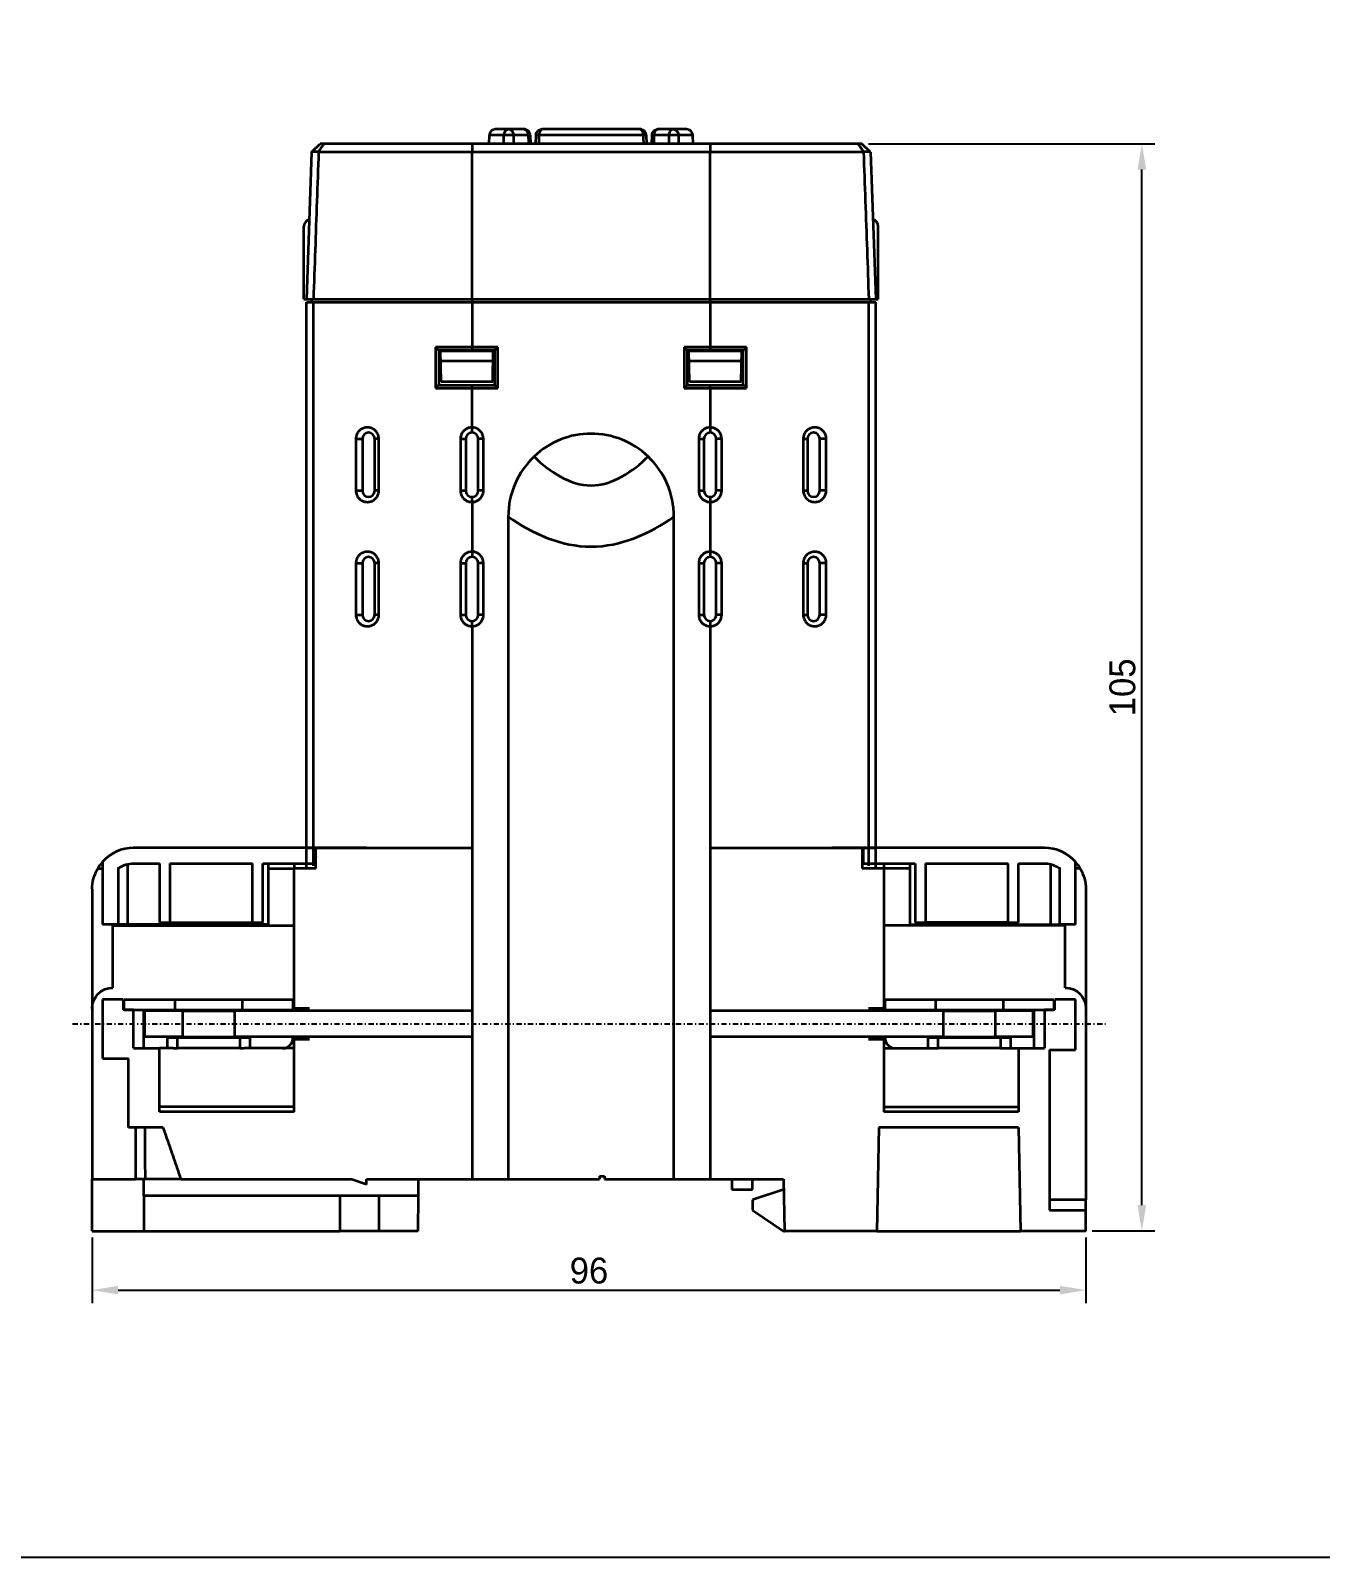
# Model space of a CAD drawing. Header units: millimetres. Extents: x 32 to 871, y 30 to 611.
# Drawn here: x 589.5 to 714.2, y 29.7 to 177.1 of the extents above; entities that cross this region are included whole.
import ezdxf

# ---------------------------------------------------------------- set-up
doc = ezdxf.new("R2010")
doc.units = ezdxf.units.MM
doc.linetypes.add('CENTER', pattern=[2, 1.25, -0.25, 0.25, -0.25])
doc.linetypes.add('DASHDOT', pattern=[1, 0.5, -0.25, 0, -0.25])
for name, color, linetype in [('1', 1, 'CENTER'), ('3', 3, 'Continuous'), ('4', 133, 'Continuous'), ('55', 5, 'Continuous')]:
    doc.layers.add(name, color=color, linetype=linetype)
doc.styles.get("Standard").update_dxf_attribs({"font": 'BareunDotumPro1.ttf'})
doc.dimstyles.new('ISO-25', dxfattribs={"dimtxt": 2.5, "dimasz": 2.5, "dimexe": 1.25, "dimexo": 0.625, "dimtad": 1, "dimtxsty": 'Standard', "dimcen": 2.5, "dimadec": 0, "dimazin": 0, "dimtfac": 1, "dimtmove": 0, "dimatfit": 3, "dimfxl": 0, "dimarcsym": 0})

# ---------------------------------------------------------------- blocks, each defined once
blk = doc.blocks.new('*D29')
at = {"color": 0, "lineweight": -2}
for p, q in [((595.49, 60.59), (595.49, 54.26)), ((691.49, 60.59), (691.49, 54.26)), ((597.99, 55.51), (688.99, 55.51))]:
    blk.add_line(p, q, dxfattribs=at)
at = {"color": 0}
for points in [[(597.99, 55.92), (597.99, 55.09), (595.49, 55.51)], [(688.99, 55.09), (688.99, 55.92), (691.49, 55.51)]]:
    blk.add_solid(points, dxfattribs=at)
at = {"layer": 'Defpoints', "color": 0}
for p in [(595.49, 61.22), (691.49, 61.22), (691.49, 55.51)]:
    blk.add_point(p, dxfattribs=at)
at = {"color": 0, "insert": (643.49, 57.38), "char_height": 2.5, "attachment_point": 5}
blk.add_mtext('96', dxfattribs=at)
blk = doc.blocks.new('*D30')
at = {"color": 0, "lineweight": -2}
for p, q in [((670.49, 166.22), (698.16, 166.22)), ((696.91, 63.72), (696.91, 163.72)), ((692.12, 61.22), (698.16, 61.22))]:
    blk.add_line(p, q, dxfattribs=at)
at = {"color": 0}
for points in [[(697.33, 163.72), (696.49, 163.72), (696.91, 166.22)], [(696.49, 63.72), (697.33, 63.72), (696.91, 61.22)]]:
    blk.add_solid(points, dxfattribs=at)
at = {"layer": 'Defpoints', "color": 0}
for p in [(669.87, 166.22), (696.91, 166.22), (691.49, 61.22)]:
    blk.add_point(p, dxfattribs=at)
at = {"color": 0, "insert": (695.04, 113.72), "char_height": 2.5, "attachment_point": 5, "rotation": 90}
blk.add_mtext('105', dxfattribs=at)

msp = doc.modelspace()

# ---------------------------------------------------------------- linework, layer by layer
at = {"color": 0, "linetype": 'ByBlock', "lineweight": 35}
for p, q in [((633.846, 166.217), (633.867, 167.033)), ((635.248, 167.033), (633.867, 167.033)), ((637.201, 167.617), (634.467, 167.617)), ((637.625, 167.033), (636.187, 167.033)), ((637.801, 167.036), (637.827, 166.217)), ((638.343, 166.217), (638.378, 167.043)), ((648.716, 167.033), (638.671, 167.033)), ((648.41, 167.617), (638.978, 167.617)), ((649.009, 167.043), (649.044, 166.217)), ((649.56, 166.217), (649.587, 167.036)), ((651.2, 167.033), (649.762, 167.033)), ((652.921, 167.617), (650.186, 167.617)), ((653.521, 167.033), (652.14, 167.033)), ((653.542, 166.217), (653.521, 167.033)), ((616.69, 165.418), (616.194, 151.217)), ((616.69, 165.418), (617.518, 166.217)), ((617.368, 165.425), (616.69, 165.424)), ((670.02, 165.418), (617.368, 165.418)), ((669.87, 166.217), (617.518, 166.217)), ((632.194, 151.217), (632.199, 165.418)), ((632.199, 166.217), (632.199, 165.418)), ((655.188, 166.217), (655.188, 165.418)), ((655.194, 151.217), (655.188, 165.418)), ((670.698, 165.418), (669.87, 166.217)), ((670.698, 165.424), (670.02, 165.425)), ((670.698, 165.418), (671.194, 151.217)), ((615.944, 151.217), (615.944, 158.217)), ((671.444, 151.217), (671.444, 158.217)), ((615.944, 151.217), (671.444, 151.217)), ((616.194, 150.917), (671.194, 150.917)), ((616.194, 96.217), (616.194, 150.917)), ((616.694, 151.217), (616.694, 150.917)), ((616.865, 96.486), (616.865, 150.917)), ((632.194, 150.917), (632.194, 146.567)), ((632.199, 151.217), (632.199, 150.917)), ((655.188, 151.217), (655.188, 150.917)), ((655.194, 150.917), (655.194, 146.267)), ((670.522, 96.486), (670.522, 150.917)), ((670.694, 151.217), (670.694, 150.917)), ((671.194, 96.217), (671.194, 150.917)), ((628.666, 146.567), (628.666, 142.617)), ((632.194, 146.567), (628.666, 146.567)), ((634.394, 146.267), (628.967, 146.267)), ((628.994, 146.267), (628.994, 142.917)), ((629.194, 143.217), (629.14, 146.27)), ((629.141, 146.217), (634.246, 146.217)), ((632.194, 146.567), (632.2, 146.267)), ((634.694, 146.567), (632.194, 146.567)), ((634.194, 143.217), (634.247, 146.27)), ((634.394, 146.267), (634.694, 146.567)), ((634.394, 142.917), (634.394, 146.267)), ((634.694, 142.617), (634.694, 146.567)), ((652.994, 146.267), (652.694, 146.567)), ((652.694, 146.567), (652.694, 142.617)), ((655.194, 146.567), (652.694, 146.567)), ((658.421, 146.267), (652.994, 146.267)), ((652.994, 146.267), (652.994, 142.917)), ((653.194, 143.217), (653.14, 146.27)), ((653.141, 146.217), (658.246, 146.217)), ((658.721, 146.567), (655.194, 146.567)), ((658.194, 143.217), (658.247, 146.27)), ((658.394, 142.917), (658.394, 146.267)), ((658.721, 142.617), (658.721, 146.567)), ((634.229, 145.217), (629.159, 145.217)), ((658.229, 145.217), (653.159, 145.217)), ((634.194, 143.217), (629.194, 143.217)), ((658.194, 143.217), (653.194, 143.217)), ((628.666, 142.617), (632.194, 142.617)), ((628.967, 142.917), (634.394, 142.917)), ((632.194, 138.317), (632.194, 142.917)), ((632.194, 142.617), (634.694, 142.617)), ((634.394, 142.917), (634.694, 142.617)), ((652.994, 142.917), (652.694, 142.617)), ((652.694, 142.617), (655.194, 142.617)), ((652.994, 142.917), (658.421, 142.917)), ((655.194, 142.617), (655.187, 142.917)), ((655.194, 142.617), (655.194, 138.817)), ((655.194, 142.617), (658.721, 142.617)), ((655.194, 138.817), (655.194, 138.317)), ((620.971, 137.717), (620.971, 132.717)), ((620.971, 137.717), (621.594, 137.717)), ((621.594, 137.717), (621.594, 132.717)), ((622.794, 132.717), (622.794, 137.717)), ((623.193, 137.717), (622.794, 137.717)), ((623.193, 132.717), (623.193, 137.717)), ((631.072, 137.717), (631.072, 132.717)), ((631.072, 137.717), (631.594, 137.717)), ((631.594, 137.717), (631.594, 132.717)), ((632.794, 132.717), (632.794, 137.717)), ((633.294, 137.717), (632.794, 137.717)), ((633.294, 132.717), (633.294, 137.717)), ((654.094, 137.717), (654.094, 132.717)), ((654.094, 137.717), (654.594, 137.717)), ((654.594, 137.717), (654.594, 132.717)), ((655.794, 132.717), (655.794, 137.717)), ((656.316, 137.717), (655.794, 137.717)), ((656.316, 132.717), (656.316, 137.717)), ((664.195, 137.717), (664.195, 132.717)), ((664.195, 137.717), (664.594, 137.717)), ((664.594, 137.717), (664.594, 132.717)), ((665.794, 132.717), (665.794, 137.717)), ((666.417, 137.717), (665.794, 137.717)), ((666.417, 132.717), (666.417, 137.717)), ((620.971, 132.717), (621.594, 132.717)), ((623.193, 132.717), (622.794, 132.717)), ((631.072, 132.717), (631.594, 132.717)), ((633.294, 132.717), (632.794, 132.717)), ((654.094, 132.717), (654.594, 132.717)), ((656.316, 132.717), (655.794, 132.717)), ((664.195, 132.717), (664.594, 132.717)), ((666.417, 132.717), (665.794, 132.717)), ((632.194, 131.618), (632.194, 132.117)), ((632.194, 131.617), (632.194, 126.317)), ((655.194, 132.117), (655.194, 126.817)), ((635.694, 130.217), (635.694, 66.217)), ((651.694, 66.217), (651.694, 130.217)), ((655.194, 126.817), (655.194, 126.317)), ((620.971, 125.717), (620.971, 120.717)), ((620.971, 125.717), (621.594, 125.717)), ((621.594, 125.717), (621.594, 120.717)), ((622.794, 120.717), (622.794, 125.717)), ((623.193, 125.717), (622.794, 125.717)), ((623.193, 120.717), (623.193, 125.717)), ((631.072, 125.717), (631.072, 120.717)), ((631.072, 125.717), (631.594, 125.717)), ((631.594, 125.717), (631.594, 120.717)), ((632.794, 120.717), (632.794, 125.717)), ((633.294, 125.717), (632.794, 125.717)), ((633.294, 120.717), (633.294, 125.717)), ((654.094, 125.717), (654.094, 120.717)), ((654.094, 125.717), (654.594, 125.717)), ((654.594, 125.717), (654.594, 120.717)), ((655.794, 120.717), (655.794, 125.717)), ((656.316, 125.717), (655.794, 125.717)), ((656.316, 120.717), (656.316, 125.717)), ((664.195, 125.717), (664.195, 120.717)), ((664.195, 125.717), (664.594, 125.717)), ((664.594, 125.717), (664.594, 120.717)), ((665.794, 120.717), (665.794, 125.717)), ((666.417, 125.717), (665.794, 125.717)), ((666.417, 120.717), (666.417, 125.717)), ((620.971, 120.717), (621.594, 120.717)), ((623.193, 120.717), (622.794, 120.717)), ((631.072, 120.717), (631.594, 120.717)), ((632.194, 119.618), (632.194, 120.117)), ((632.194, 119.617), (632.194, 66.217)), ((633.294, 120.717), (632.794, 120.717)), ((654.094, 120.717), (654.594, 120.717)), ((655.194, 120.117), (655.194, 66.217)), ((656.316, 120.717), (655.794, 120.717)), ((664.195, 120.717), (664.594, 120.717)), ((666.417, 120.717), (665.794, 120.717)), ((616.194, 98.217), (632.194, 98.217)), ((655.194, 98.217), (671.194, 98.217)), ((600.594, 79.967), (600.594, 82.467)), ((604.244, 82.467), (600.594, 82.467)), ((604.244, 79.967), (604.244, 82.467)), ((604.244, 82.467), (606.744, 82.467)), ((606.744, 82.467), (609.244, 82.467)), ((609.244, 82.467), (609.244, 79.967)), ((632.194, 82.467), (609.244, 82.467)), ((677.744, 82.467), (655.194, 82.467)), ((677.744, 79.967), (677.744, 82.467)), ((677.744, 82.467), (680.244, 82.467)), ((680.244, 82.467), (682.744, 82.467)), ((686.394, 82.467), (682.744, 82.467)), ((682.744, 82.467), (682.744, 79.967)), ((686.394, 79.967), (686.394, 82.467)), ((604.244, 79.967), (600.594, 79.967)), ((604.244, 79.967), (606.744, 79.967)), ((606.744, 79.967), (609.244, 79.967)), ((632.194, 79.967), (609.244, 79.967)), ((677.744, 79.967), (655.194, 79.967)), ((677.744, 79.967), (680.244, 79.967)), ((680.244, 79.967), (682.744, 79.967)), ((686.394, 79.967), (682.744, 79.967))]:
    msp.add_line(p, q, dxfattribs=at)
msp.add_lwpolyline([(31.509, 610.73), (871.425, 610.73), (871.425, 29.692), (31.509, 29.692)], close=True)
for centre, radius, start, end in [((634.467, 167.017), 0.6, 90, 178.5), ((652.921, 167.017), 0.6, 1.5, 90), ((616.644, 158.217), 0.7, 105.06861, 180), ((670.744, 158.217), 0.7, 0, 74.93139), ((622.194, 137.717), 0.6, 0, 180), ((632.194, 137.717), 0.6, 0, 180), ((655.194, 137.717), 0.6, 0, 180), ((665.194, 137.717), 0.6, 0, 180), ((622.194, 132.717), 0.6, 180, 0), ((632.194, 132.717), 0.6, 180, 0), ((655.194, 132.717), 0.6, 180, 0), ((665.194, 132.717), 0.6, 180, 0), ((622.194, 125.717), 0.6, 0, 180), ((632.194, 125.717), 0.6, 0, 180), ((655.194, 125.717), 0.6, 0, 180), ((665.194, 125.717), 0.6, 0, 180), ((622.194, 120.717), 0.6, 180, 0), ((632.194, 120.717), 0.6, 180, 0), ((655.194, 120.717), 0.6, 180, 0), ((665.194, 120.717), 0.6, 180, 0)]:
    msp.add_arc(centre, radius, start, end, dxfattribs=at)
for points in [[(635.248, 167.033), (635.246, 166.761), (635.245, 166.489), (635.244, 166.217)], [(636.187, 167.033), (636.186, 166.761), (636.184, 166.489), (636.183, 166.217)], [(637.625, 167.033), (637.634, 166.761), (637.643, 166.489), (637.651, 166.217)], [(638.671, 167.033), (638.659, 166.761), (638.647, 166.489), (638.635, 166.217)], [(648.716, 167.033), (648.728, 166.761), (648.74, 166.489), (648.752, 166.217)], [(648.984, 167.193), (648.975, 167.22), (648.965, 167.247), (648.953, 167.272)], [(649.611, 167.188), (649.619, 167.215), (649.629, 167.242), (649.641, 167.268)], [(649.673, 167.328), (649.688, 167.353), (649.706, 167.377), (649.724, 167.4)], [(649.762, 167.033), (649.753, 166.761), (649.745, 166.489), (649.736, 166.217)], [(651.2, 167.033), (651.202, 166.761), (651.203, 166.489), (651.205, 166.217)], [(652.14, 167.033), (652.141, 166.761), (652.142, 166.489), (652.143, 166.217)], [(638.191, 136.024), (637.41, 135.284), (636.137, 133.467), (635.694, 131.293), (635.694, 130.217)], [(638.191, 136.024), (639.632, 134.553), (643.694, 131.881), (647.755, 134.553), (649.197, 136.024)], [(651.694, 130.217), (651.694, 131.293), (651.251, 133.467), (649.978, 135.284), (649.197, 136.024)], [(635.694, 130.217), (637.989, 128.549), (643.694, 126.071), (649.399, 128.549), (651.694, 130.217)]]:
    msp.add_open_spline(points, degree=3, dxfattribs=at)
for points, knots in [([(635.763, 167.617), (635.718, 167.617), (635.625, 167.603), (635.498, 167.54), (635.39, 167.442), (635.31, 167.317), (635.261, 167.178), (635.249, 167.081), (635.248, 167.033)], [0, 0, 0, 0, 0.1362438, 0.27555215, 0.4202648, 0.56889873, 0.71616644, 0.85939692, 0.85939692, 0.85939692, 0.85939692]), ([(636.187, 167.033), (636.146, 167.035), (636.057, 167.038), (635.917, 167.041), (635.766, 167.043), (635.616, 167.043), (635.475, 167.041), (635.353, 167.038), (635.28, 167.035), (635.248, 167.033)], [0, 0, 0, 0, 0.1233847, 0.26687139, 0.42090585, 0.57515141, 0.71928332, 0.84362951, 0.93994839, 0.93994839, 0.93994839, 0.93994839]), ([(635.763, 167.617), (635.801, 167.617), (635.879, 167.602), (635.984, 167.538), (636.072, 167.439), (636.137, 167.315), (636.177, 167.176), (636.186, 167.081), (636.187, 167.033)], [0, 0, 0, 0, 0.11270935, 0.23244214, 0.36365291, 0.50497, 0.64955074, 0.79241549, 0.79241549, 0.79241549, 0.79241549]), ([(637.201, 167.617), (637.238, 167.617), (637.314, 167.603), (637.417, 167.542), (637.504, 167.447), (637.571, 167.325), (637.614, 167.184), (637.624, 167.084), (637.625, 167.033)], [0, 0, 0, 0, 0.10995731, 0.22654428, 0.35372959, 0.4924069, 0.64012642, 0.79246253, 0.79246253, 0.79246253, 0.79246253]), ([(637.801, 167.036), (637.799, 167.088), (637.783, 167.19), (637.72, 167.332), (637.623, 167.453), (637.499, 167.546), (637.355, 167.604), (637.253, 167.617), (637.201, 167.617)], [0, 0, 0, 0, 0.15361297, 0.30706427, 0.46046824, 0.61376785, 0.76720807, 0.92080542, 0.92080542, 0.92080542, 0.92080542]), ([(637.801, 167.037), (637.807, 167.042), (637.749, 167.03), (637.716, 167.039), (637.656, 167.034), (637.625, 167.033)], [0, 0, 0, 0, 0.02390993, 0.08355492, 0.17546587, 0.17546587, 0.17546587, 0.17546587]), ([(638.378, 167.043), (638.38, 167.093), (638.398, 167.195), (638.461, 167.335), (638.558, 167.455), (638.682, 167.547), (638.825, 167.604), (638.927, 167.617), (638.978, 167.617)], [0, 0, 0, 0, 0.15252289, 0.30494672, 0.45734734, 0.60968183, 0.76210249, 0.91461845, 0.91461845, 0.91461845, 0.91461845]), ([(638.671, 167.033), (638.63, 167.035), (638.559, 167.036), (638.466, 167.044), (638.413, 167.037), (638.383, 167.047), (638.378, 167.043)], [0, 0, 0, 0, 0.1221673, 0.21549198, 0.27375938, 0.2930552, 0.2930552, 0.2930552, 0.2930552]), ([(638.978, 167.617), (638.95, 167.617), (638.89, 167.6), (638.815, 167.534), (638.753, 167.435), (638.707, 167.312), (638.679, 167.175), (638.672, 167.08), (638.671, 167.033)], [0, 0, 0, 0, 0.08272981, 0.17898447, 0.29513429, 0.42873459, 0.57057774, 0.71307655, 0.71307655, 0.71307655, 0.71307655]), ([(648.41, 167.617), (648.437, 167.617), (648.498, 167.6), (648.573, 167.534), (648.635, 167.435), (648.681, 167.312), (648.709, 167.175), (648.716, 167.08), (648.716, 167.033)], [0, 0, 0, 0, 0.08272935, 0.17898362, 0.29513335, 0.42873384, 0.57057733, 0.71307656, 0.71307656, 0.71307656, 0.71307656]), ([(649.009, 167.043), (649.007, 167.093), (648.99, 167.195), (648.926, 167.335), (648.83, 167.455), (648.706, 167.547), (648.563, 167.604), (648.461, 167.617), (648.41, 167.617)], [0, 0, 0, 0, 0.15252293, 0.30494675, 0.45734737, 0.60968184, 0.7621025, 0.91461845, 0.91461845, 0.91461845, 0.91461845]), ([(649.009, 167.043), (649.004, 167.047), (648.975, 167.037), (648.921, 167.044), (648.828, 167.036), (648.757, 167.035), (648.716, 167.033)], [0, 0, 0, 0, 0.01929018, 0.07755288, 0.17086862, 0.29305515, 0.29305515, 0.29305515, 0.29305515]), ([(649.762, 167.033), (649.732, 167.034), (649.671, 167.039), (649.639, 167.03), (649.581, 167.042), (649.587, 167.037)], [0, 0, 0, 0, 0.09189576, 0.15154966, 0.17546559, 0.17546559, 0.17546559, 0.17546559]), ([(649.587, 167.036), (649.588, 167.088), (649.605, 167.19), (649.668, 167.332), (649.764, 167.453), (649.889, 167.546), (650.032, 167.604), (650.135, 167.617), (650.186, 167.617)], [0, 0, 0, 0, 0.15361284, 0.30706417, 0.46046817, 0.6137678, 0.76720805, 0.92080542, 0.92080542, 0.92080542, 0.92080542]), ([(650.186, 167.617), (650.15, 167.617), (650.073, 167.603), (649.97, 167.542), (649.883, 167.447), (649.817, 167.325), (649.774, 167.184), (649.763, 167.084), (649.762, 167.033)], [0, 0, 0, 0, 0.10995726, 0.22654436, 0.35372959, 0.49240683, 0.64012653, 0.79246253, 0.79246253, 0.79246253, 0.79246253]), ([(651.624, 167.617), (651.587, 167.617), (651.509, 167.602), (651.404, 167.538), (651.316, 167.439), (651.251, 167.315), (651.211, 167.176), (651.201, 167.081), (651.2, 167.033)], [0, 0, 0, 0, 0.11270879, 0.23244124, 0.36365203, 0.50496935, 0.64955037, 0.7924155, 0.7924155, 0.7924155, 0.7924155]), ([(652.14, 167.033), (652.108, 167.035), (652.034, 167.038), (651.913, 167.041), (651.772, 167.043), (651.621, 167.043), (651.471, 167.041), (651.33, 167.038), (651.241, 167.035), (651.2, 167.033)], [0, 0, 0, 0, 0.09629911, 0.22064673, 0.36477543, 0.51902036, 0.67305686, 0.81654017, 0.93994838, 0.93994838, 0.93994838, 0.93994838]), ([(651.624, 167.617), (651.67, 167.617), (651.762, 167.603), (651.89, 167.54), (651.997, 167.442), (652.078, 167.317), (652.127, 167.178), (652.139, 167.081), (652.14, 167.033)], [0, 0, 0, 0, 0.13624454, 0.27555328, 0.42026591, 0.56889954, 0.71616687, 0.85939691, 0.85939691, 0.85939691, 0.85939691]), ([(617.368, 165.418), (617.312, 163.838), (617.2, 160.68), (617.032, 155.947), (616.921, 152.793), (616.865, 151.217)], [0, 0, 0, 0, 4.7419163, 9.4795852, 14.2093843, 14.2093843, 14.2093843, 14.2093843]), ([(617.368, 165.418), (617.424, 165.504), (617.528, 165.685), (617.708, 165.947), (617.825, 166.127), (617.885, 166.217)], [0, 0, 0, 0, 0.30801006, 0.62672901, 0.95240283, 0.95240283, 0.95240283, 0.95240283]), ([(670.02, 165.418), (669.963, 165.504), (669.859, 165.685), (669.679, 165.947), (669.562, 166.127), (669.502, 166.217)], [0, 0, 0, 0, 0.30801502, 0.62673392, 0.95240282, 0.95240282, 0.95240282, 0.95240282]), ([(670.02, 165.418), (670.076, 163.838), (670.188, 160.68), (670.355, 155.947), (670.467, 152.793), (670.523, 151.217)], [0, 0, 0, 0, 4.7419161, 9.479585, 14.2093843, 14.2093843, 14.2093843, 14.2093843]), ([(628.967, 146.267), (628.934, 146.3), (628.867, 146.367), (628.767, 146.467), (628.7, 146.534), (628.666, 146.567)], [0, 0, 0, 0, 0.1411922, 0.28284437, 0.4249228, 0.4249228, 0.4249228, 0.4249228]), ([(658.421, 146.267), (658.454, 146.3), (658.521, 146.367), (658.621, 146.467), (658.688, 146.534), (658.721, 146.567)], [0, 0, 0, 0, 0.14119249, 0.28284495, 0.42492348, 0.42492348, 0.42492348, 0.42492348]), ([(628.967, 142.917), (628.934, 142.884), (628.867, 142.818), (628.767, 142.717), (628.7, 142.651), (628.666, 142.617)], [0, 0, 0, 0, 0.1411922, 0.28284437, 0.4249228, 0.4249228, 0.4249228, 0.4249228]), ([(658.421, 142.917), (658.454, 142.884), (658.521, 142.818), (658.621, 142.717), (658.688, 142.651), (658.721, 142.617)], [0, 0, 0, 0, 0.14119249, 0.28284495, 0.42492348, 0.42492348, 0.42492348, 0.42492348]), ([(623.193, 137.717), (623.193, 137.791), (623.173, 137.984), (623.058, 138.283), (622.822, 138.564), (622.509, 138.753), (622.157, 138.834), (621.797, 138.8), (621.462, 138.654), (621.189, 138.406), (621.015, 138.088), (620.972, 137.846), (620.971, 137.724), (620.971, 137.717)], [0, 0, 0, 0, 0.2221324, 0.5783093, 0.9430485, 1.3031694, 1.6558879, 2.0089427, 2.3693972, 2.7348392, 3.093664, 3.4376325, 3.4587044, 3.4587044, 3.4587044, 3.4587044]), ([(632.194, 138.817), (632.103, 138.818), (631.914, 138.797), (631.641, 138.693), (631.397, 138.514), (631.211, 138.279), (631.097, 138.006), (631.073, 137.815), (631.072, 137.717)], [0, 0, 0, 0, 0.2726555, 0.5629083, 0.8670848, 1.1698951, 1.4503594, 1.7425563, 1.7425563, 1.7425563, 1.7425563]), ([(633.294, 137.717), (633.294, 137.83), (633.257, 138.064), (633.094, 138.384), (632.834, 138.634), (632.522, 138.786), (632.3, 138.817), (632.194, 138.817)], [0, 0, 0, 0, 0.3394546, 0.6970018, 1.0580584, 1.40182, 1.72069, 1.72069, 1.72069, 1.72069]), ([(655.194, 138.817), (655.105, 138.817), (654.919, 138.795), (654.651, 138.69), (654.412, 138.51), (654.23, 138.276), (654.119, 138.005), (654.094, 137.814), (654.094, 137.717)], [0, 0, 0, 0, 0.2677824, 0.5535008, 0.8538571, 1.1538191, 1.4325805, 1.7229137, 1.7229137, 1.7229137, 1.7229137]), ([(656.316, 137.717), (656.316, 137.811), (656.29, 138.006), (656.175, 138.282), (655.984, 138.521), (655.738, 138.696), (655.469, 138.798), (655.283, 138.818), (655.194, 138.817)], [0, 0, 0, 0, 0.2825949, 0.5802685, 0.8871319, 1.1892516, 1.4733925, 1.7425521, 1.7425521, 1.7425521, 1.7425521]), ([(666.417, 137.717), (666.417, 137.792), (666.397, 137.987), (666.28, 138.286), (666.044, 138.566), (665.73, 138.755), (665.378, 138.834), (665.018, 138.8), (664.682, 138.652), (664.411, 138.403), (664.238, 138.084), (664.196, 137.844), (664.195, 137.723), (664.195, 137.717)], [0, 0, 0, 0, 0.2251407, 0.5816542, 0.9460881, 1.3059673, 1.6587, 2.0119067, 2.3730002, 2.7392613, 3.0978757, 3.4403777, 3.45869, 3.45869, 3.45869, 3.45869]), ([(643.694, 138.217), (642.688, 138.217), (640.659, 137.831), (638.92, 136.715), (638.191, 136.024)], [0, 0, 0, 0, 3.0161978, 6.0323957, 6.0323957, 6.0323957, 6.0323957]), ([(649.197, 136.024), (648.467, 136.715), (646.729, 137.831), (644.699, 138.217), (643.694, 138.217)], [0, 0, 0, 0, 3.0161978, 6.0323957, 6.0323957, 6.0323957, 6.0323957]), ([(620.971, 132.717), (620.97, 132.642), (620.991, 132.448), (621.107, 132.148), (621.344, 131.868), (621.657, 131.68), (622.01, 131.601), (622.37, 131.635), (622.705, 131.782), (622.977, 132.032), (623.149, 132.35), (623.192, 132.591), (623.193, 132.711), (623.193, 132.717)], [0, 0, 0, 0, 0.2251407, 0.5816542, 0.9460881, 1.3059673, 1.6587, 2.0119067, 2.3730002, 2.7392613, 3.0978757, 3.4403777, 3.45869, 3.45869, 3.45869, 3.45869]), ([(631.072, 132.717), (631.072, 132.623), (631.097, 132.428), (631.213, 132.152), (631.404, 131.913), (631.65, 131.738), (631.919, 131.636), (632.104, 131.616), (632.194, 131.617)], [0, 0, 0, 0, 0.2829679, 0.5808845, 0.8878608, 1.1902012, 1.4736991, 1.7425545, 1.7425545, 1.7425545, 1.7425545]), ([(632.194, 131.617), (632.283, 131.617), (632.469, 131.64), (632.737, 131.745), (632.975, 131.925), (633.158, 132.159), (633.268, 132.43), (633.294, 132.621), (633.294, 132.717)], [0, 0, 0, 0, 0.2682515, 0.5544854, 0.8547426, 1.1540319, 1.4327726, 1.7229039, 1.7229039, 1.7229039, 1.7229039]), ([(654.094, 132.717), (654.094, 132.623), (654.119, 132.43), (654.232, 132.155), (654.419, 131.916), (654.66, 131.742), (654.924, 131.638), (655.106, 131.617), (655.194, 131.617)], [0, 0, 0, 0, 0.2815, 0.5773614, 0.8813421, 1.1797974, 1.4587865, 1.7229143, 1.7229143, 1.7229143, 1.7229143]), ([(655.194, 131.617), (655.285, 131.616), (655.474, 131.638), (655.747, 131.742), (655.991, 131.922), (656.177, 132.156), (656.29, 132.428), (656.314, 132.62), (656.316, 132.717)], [0, 0, 0, 0, 0.2731157, 0.5638772, 0.8679502, 1.1700932, 1.4505533, 1.7425462, 1.7425462, 1.7425462, 1.7425462]), ([(664.195, 132.717), (664.194, 132.643), (664.215, 132.45), (664.33, 132.151), (664.566, 131.87), (664.878, 131.681), (665.231, 131.601), (665.591, 131.634), (665.926, 131.78), (666.198, 132.029), (666.372, 132.346), (666.416, 132.589), (666.417, 132.71), (666.417, 132.717)], [0, 0, 0, 0, 0.2221324, 0.5783093, 0.9430485, 1.3031694, 1.6558879, 2.0089427, 2.3693972, 2.7348392, 3.093664, 3.4376325, 3.4587044, 3.4587044, 3.4587044, 3.4587044]), ([(623.193, 125.717), (623.193, 125.791), (623.173, 125.984), (623.058, 126.283), (622.822, 126.564), (622.509, 126.753), (622.157, 126.834), (621.797, 126.8), (621.462, 126.654), (621.189, 126.406), (621.015, 126.088), (620.972, 125.846), (620.971, 125.724), (620.971, 125.717)], [0, 0, 0, 0, 0.2221324, 0.5783093, 0.9430485, 1.3031694, 1.6558879, 2.0089427, 2.3693972, 2.7348392, 3.093664, 3.4376325, 3.4587044, 3.4587044, 3.4587044, 3.4587044]), ([(632.194, 126.817), (632.103, 126.818), (631.914, 126.797), (631.641, 126.693), (631.397, 126.514), (631.211, 126.279), (631.097, 126.006), (631.073, 125.815), (631.072, 125.717)], [0, 0, 0, 0, 0.2726555, 0.5629083, 0.8670848, 1.1698951, 1.4503594, 1.7425563, 1.7425563, 1.7425563, 1.7425563]), ([(633.294, 125.717), (633.294, 125.83), (633.257, 126.064), (633.094, 126.384), (632.834, 126.634), (632.522, 126.786), (632.3, 126.817), (632.194, 126.817)], [0, 0, 0, 0, 0.3394546, 0.6970018, 1.0580584, 1.40182, 1.72069, 1.72069, 1.72069, 1.72069]), ([(655.194, 126.817), (655.105, 126.817), (654.919, 126.795), (654.651, 126.69), (654.412, 126.51), (654.23, 126.276), (654.119, 126.005), (654.094, 125.814), (654.094, 125.717)], [0, 0, 0, 0, 0.2677824, 0.5535008, 0.8538571, 1.1538191, 1.4325805, 1.7229137, 1.7229137, 1.7229137, 1.7229137]), ([(656.316, 125.717), (656.316, 125.811), (656.29, 126.006), (656.175, 126.282), (655.984, 126.521), (655.738, 126.696), (655.469, 126.798), (655.283, 126.818), (655.194, 126.817)], [0, 0, 0, 0, 0.2825949, 0.5802685, 0.8871319, 1.1892516, 1.4733925, 1.7425521, 1.7425521, 1.7425521, 1.7425521]), ([(666.417, 125.717), (666.417, 125.792), (666.397, 125.987), (666.28, 126.286), (666.044, 126.566), (665.73, 126.755), (665.378, 126.834), (665.018, 126.8), (664.682, 126.652), (664.411, 126.403), (664.238, 126.084), (664.196, 125.844), (664.195, 125.723), (664.195, 125.717)], [0, 0, 0, 0, 0.2251407, 0.5816542, 0.9460881, 1.3059673, 1.6587, 2.0119067, 2.3730002, 2.7392613, 3.0978757, 3.4403777, 3.45869, 3.45869, 3.45869, 3.45869]), ([(620.971, 120.717), (620.97, 120.642), (620.991, 120.448), (621.107, 120.148), (621.344, 119.868), (621.657, 119.68), (622.01, 119.601), (622.37, 119.635), (622.705, 119.782), (622.977, 120.032), (623.149, 120.35), (623.192, 120.591), (623.193, 120.711), (623.193, 120.717)], [0, 0, 0, 0, 0.2251407, 0.5816542, 0.9460881, 1.3059673, 1.6587, 2.0119067, 2.3730002, 2.7392613, 3.0978757, 3.4403777, 3.45869, 3.45869, 3.45869, 3.45869]), ([(631.072, 120.717), (631.072, 120.623), (631.097, 120.428), (631.213, 120.152), (631.404, 119.913), (631.65, 119.738), (631.919, 119.636), (632.104, 119.616), (632.194, 119.617)], [0, 0, 0, 0, 0.2829679, 0.5808845, 0.8878608, 1.1902012, 1.4736991, 1.7425545, 1.7425545, 1.7425545, 1.7425545]), ([(632.194, 119.617), (632.283, 119.617), (632.469, 119.64), (632.737, 119.745), (632.975, 119.925), (633.158, 120.159), (633.268, 120.43), (633.294, 120.621), (633.294, 120.717)], [0, 0, 0, 0, 0.2682515, 0.5544854, 0.8547426, 1.1540319, 1.4327726, 1.7229039, 1.7229039, 1.7229039, 1.7229039]), ([(654.094, 120.717), (654.094, 120.623), (654.119, 120.43), (654.232, 120.155), (654.419, 119.916), (654.66, 119.742), (654.924, 119.638), (655.106, 119.617), (655.194, 119.617)], [0, 0, 0, 0, 0.2815, 0.5773614, 0.8813421, 1.1797974, 1.4587865, 1.7229143, 1.7229143, 1.7229143, 1.7229143]), ([(655.194, 119.617), (655.285, 119.616), (655.474, 119.638), (655.747, 119.742), (655.991, 119.922), (656.177, 120.156), (656.29, 120.428), (656.314, 120.62), (656.316, 120.717)], [0, 0, 0, 0, 0.2731157, 0.5638772, 0.8679502, 1.1700932, 1.4505533, 1.7425462, 1.7425462, 1.7425462, 1.7425462]), ([(664.195, 120.717), (664.194, 120.643), (664.215, 120.45), (664.33, 120.151), (664.566, 119.87), (664.878, 119.681), (665.231, 119.601), (665.591, 119.634), (665.926, 119.78), (666.198, 120.029), (666.372, 120.346), (666.416, 120.589), (666.417, 120.71), (666.417, 120.717)], [0, 0, 0, 0, 0.2221324, 0.5783093, 0.9430485, 1.3031694, 1.6558879, 2.0089427, 2.3693972, 2.7348392, 3.093664, 3.4376325, 3.4587044, 3.4587044, 3.4587044, 3.4587044])]:
    msp.add_open_spline(points, degree=3, knots=knots, dxfattribs=at)
at = {"layer": '1', "color": 0, "linetype": 'ByBlock', "lineweight": 35}
for p, q in [((597.985, 96.211), (597.994, 96.217)), ((688.994, 96.217), (689.003, 96.211)), ((598.594, 82.567), (598.594, 83.567)), ((598.594, 83.567), (603.494, 83.567)), ((603.494, 82.567), (603.494, 83.567)), ((609.994, 83.567), (609.994, 82.567)), ((609.994, 83.567), (614.894, 83.567)), ((614.894, 83.567), (614.894, 82.567)), ((672.094, 82.567), (672.094, 83.567)), ((672.094, 83.567), (676.994, 83.567)), ((676.994, 82.567), (676.994, 83.567)), ((683.494, 83.567), (683.494, 82.567)), ((683.494, 83.567), (688.394, 83.567)), ((688.394, 83.567), (688.394, 82.567)), ((598.594, 82.567), (603.494, 82.567)), ((609.994, 82.567), (614.894, 82.567)), ((614.894, 82.467), (614.894, 82.567)), ((672.094, 82.567), (676.994, 82.567)), ((672.094, 82.467), (672.094, 82.567)), ((683.494, 82.567), (688.394, 82.567)), ((602.744, 79.867), (602.744, 78.867)), ((603.744, 79.867), (602.744, 79.867)), ((603.744, 78.867), (603.744, 79.867)), ((609.744, 79.867), (603.744, 79.867)), ((609.744, 79.867), (609.744, 78.867)), ((610.744, 79.867), (609.744, 79.867)), ((610.744, 78.867), (610.744, 79.867)), ((614.894, 79.867), (614.894, 79.967)), ((672.094, 79.867), (672.094, 79.967)), ((676.244, 79.867), (676.244, 78.867)), ((677.244, 79.867), (676.244, 79.867)), ((677.244, 78.867), (677.244, 79.867)), ((683.244, 79.867), (677.244, 79.867)), ((683.244, 79.867), (683.244, 78.867)), ((684.244, 79.867), (683.244, 79.867)), ((684.244, 78.867), (684.244, 79.867)), ((603.308, 78.867), (603.744, 78.867)), ((609.744, 78.867), (603.744, 78.867)), ((609.744, 78.867), (610.18, 78.867)), ((676.808, 78.867), (677.244, 78.867)), ((683.244, 78.867), (677.244, 78.867)), ((683.244, 78.867), (683.68, 78.867))]:
    msp.add_line(p, q, dxfattribs=at)
at = {"layer": '1', "color": 1, "linetype": 'DASHDOT'}
msp.add_line((593.594, 81.217), (693.394, 81.217), dxfattribs=at)
at = {"layer": '1', "color": 0, "linetype": 'ByBlock', "lineweight": 35}
for centre, start, end in [((613.894, 79.867), 270, 0), ((673.094, 79.867), 180, 270)]:
    msp.add_arc(centre, 1, start, end, dxfattribs=at)
for points, knots in [([(603.487, 83.567), (603.491, 83.567), (603.496, 83.567), (603.5, 83.567), (603.505, 83.567), (603.565, 83.567), (603.689, 83.567), (603.813, 83.567), (603.998, 83.567), (604.228, 83.567), (604.458, 83.567), (604.74, 83.567), (605.051, 83.567), (605.361, 83.567), (605.709, 83.567), (606.065, 83.567), (606.287, 83.567), (606.516, 83.567), (606.744, 83.567)], [0, 0, 0, 0, 0.0065665, 0.0065665, 0.0065665, 0.2215752, 0.2215752, 0.2215752, 0.4365838, 0.4365838, 0.4365838, 0.6515924, 0.6515924, 0.6515924, 0.8666011, 0.8666011, 0.8666011, 1, 1, 1, 1]), ([(606.744, 83.567), (607.108, 83.567), (607.476, 83.567), (607.82, 83.567), (608.163, 83.567), (608.49, 83.567), (608.774, 83.567), (609.058, 83.567), (609.307, 83.567), (609.5, 83.567), (609.692, 83.567), (609.835, 83.567), (609.915, 83.567), (609.967, 83.567), (609.991, 83.567), (609.996, 83.567)], [0, 0, 0, 0, 0.214804, 0.214804, 0.214804, 0.429608, 0.429608, 0.429608, 0.6444119, 0.6444119, 0.6444119, 0.8592159, 0.8592159, 0.8592159, 1, 1, 1, 1]), ([(676.987, 83.567), (676.991, 83.567), (676.996, 83.567), (677, 83.567), (677.005, 83.567), (677.065, 83.567), (677.189, 83.567), (677.313, 83.567), (677.498, 83.567), (677.728, 83.567), (677.958, 83.567), (678.24, 83.567), (678.551, 83.567), (678.861, 83.567), (679.209, 83.567), (679.565, 83.567), (679.787, 83.567), (680.016, 83.567), (680.244, 83.567)], [0, 0, 0, 0, 0.0065665, 0.0065665, 0.0065665, 0.2215752, 0.2215752, 0.2215752, 0.4365838, 0.4365838, 0.4365838, 0.6515924, 0.6515924, 0.6515924, 0.8666011, 0.8666011, 0.8666011, 1, 1, 1, 1]), ([(680.244, 83.567), (680.608, 83.567), (680.976, 83.567), (681.32, 83.567), (681.663, 83.567), (681.99, 83.567), (682.274, 83.567), (682.558, 83.567), (682.807, 83.567), (683, 83.567), (683.192, 83.567), (683.335, 83.567), (683.415, 83.567), (683.467, 83.567), (683.491, 83.567), (683.496, 83.567)], [0, 0, 0, 0, 0.214804, 0.214804, 0.214804, 0.429608, 0.429608, 0.429608, 0.6444119, 0.6444119, 0.6444119, 0.8592159, 0.8592159, 0.8592159, 1, 1, 1, 1]), ([(603.487, 82.567), (603.491, 82.567), (603.496, 82.567), (603.5, 82.567), (603.505, 82.567), (603.565, 82.567), (603.689, 82.567), (603.813, 82.567), (603.998, 82.567), (604.228, 82.567), (604.458, 82.567), (604.74, 82.567), (605.051, 82.567), (605.361, 82.567), (605.709, 82.567), (606.065, 82.567), (606.287, 82.567), (606.516, 82.567), (606.744, 82.567)], [0, 0, 0, 0, 0.0065665, 0.0065665, 0.0065665, 0.2215752, 0.2215752, 0.2215752, 0.4365838, 0.4365838, 0.4365838, 0.6515924, 0.6515924, 0.6515924, 0.8666011, 0.8666011, 0.8666011, 1, 1, 1, 1]), ([(606.744, 82.567), (607.108, 82.567), (607.476, 82.567), (607.82, 82.567), (608.163, 82.567), (608.49, 82.567), (608.774, 82.567), (609.058, 82.567), (609.307, 82.567), (609.5, 82.567), (609.692, 82.567), (609.835, 82.567), (609.915, 82.567), (609.967, 82.567), (609.991, 82.567), (609.996, 82.567)], [0, 0, 0, 0, 0.214804, 0.214804, 0.214804, 0.429608, 0.429608, 0.429608, 0.6444119, 0.6444119, 0.6444119, 0.8592159, 0.8592159, 0.8592159, 1, 1, 1, 1]), ([(676.987, 82.567), (676.991, 82.567), (676.996, 82.567), (677, 82.567), (677.005, 82.567), (677.065, 82.567), (677.189, 82.567), (677.313, 82.567), (677.498, 82.567), (677.728, 82.567), (677.958, 82.567), (678.24, 82.567), (678.551, 82.567), (678.861, 82.567), (679.209, 82.567), (679.565, 82.567), (679.787, 82.567), (680.016, 82.567), (680.244, 82.567)], [0, 0, 0, 0, 0.0065665, 0.0065665, 0.0065665, 0.2215752, 0.2215752, 0.2215752, 0.4365838, 0.4365838, 0.4365838, 0.6515924, 0.6515924, 0.6515924, 0.8666011, 0.8666011, 0.8666011, 1, 1, 1, 1]), ([(680.244, 82.567), (680.608, 82.567), (680.976, 82.567), (681.32, 82.567), (681.663, 82.567), (681.99, 82.567), (682.274, 82.567), (682.558, 82.567), (682.807, 82.567), (683, 82.567), (683.192, 82.567), (683.335, 82.567), (683.415, 82.567), (683.467, 82.567), (683.491, 82.567), (683.496, 82.567)], [0, 0, 0, 0, 0.214804, 0.214804, 0.214804, 0.429608, 0.429608, 0.429608, 0.6444119, 0.6444119, 0.6444119, 0.8592159, 0.8592159, 0.8592159, 1, 1, 1, 1])]:
    msp.add_open_spline(points, degree=3, knots=knots, dxfattribs=at)
at = {"layer": '3', "color": 0, "linetype": 'ByBlock', "lineweight": 35}
for p, q in [((616.994, 98.217), (599.494, 98.217)), ((616.994, 96.717), (616.994, 98.217)), ((669.994, 98.217), (669.994, 96.717)), ((687.494, 98.217), (669.994, 98.217)), ((596.494, 96.863), (596.494, 96.871)), ((596.494, 96.863), (596.494, 90.818)), ((597.994, 96.217), (597.994, 90.818)), ((599.494, 96.717), (601.994, 96.717)), ((601.994, 96.717), (601.994, 91.018)), ((602.994, 96.717), (610.994, 96.717)), ((602.994, 96.717), (602.994, 91.018)), ((610.994, 91.018), (610.994, 96.717)), ((611.994, 91.018), (611.994, 96.717)), ((611.994, 96.717), (616.994, 96.717)), ((669.994, 96.717), (674.994, 96.717)), ((674.994, 96.717), (674.994, 91.018)), ((675.994, 96.717), (683.994, 96.717)), ((675.994, 96.717), (675.994, 91.018)), ((683.994, 91.018), (683.994, 96.717)), ((684.994, 96.717), (687.494, 96.717)), ((684.994, 91.018), (684.994, 96.717)), ((688.994, 90.818), (688.994, 96.217)), ((690.494, 96.87), (690.494, 96.863)), ((690.494, 90.818), (690.494, 96.863)), ((597.994, 90.818), (596.494, 90.818)), ((598.895, 90.818), (597.994, 90.818)), ((600.094, 90.818), (600.094, 90.718)), ((601.894, 90.818), (601.894, 90.718)), ((601.994, 91.018), (602.994, 91.018)), ((602.894, 90.818), (602.894, 90.718)), ((602.994, 91.018), (606.994, 91.018)), ((606.994, 91.018), (610.994, 91.018)), ((610.094, 90.818), (610.094, 90.718)), ((610.994, 91.018), (611.994, 91.018)), ((674.994, 91.018), (675.994, 91.018)), ((683.994, 91.018), (675.994, 91.018)), ((676.894, 90.818), (676.894, 90.718)), ((683.994, 91.018), (684.994, 91.018)), ((684.094, 90.818), (684.094, 90.718)), ((685.094, 90.818), (685.094, 90.718)), ((686.894, 90.818), (686.894, 90.718)), ((688.093, 90.818), (688.994, 90.818)), ((690.494, 90.818), (688.994, 90.818))]:
    msp.add_line(p, q, dxfattribs=at)
for centre, start, end in [((599.494, 94.217), 90, 138.59038), ((687.494, 94.217), 41.40962, 90)]:
    msp.add_arc(centre, 4, start, end, dxfattribs=at)
for points, knots in [([(597.985, 96.211), (598.152, 96.337), (598.337, 96.444), (598.531, 96.525), (598.789, 96.632), (599.07, 96.697), (599.349, 96.713), (599.397, 96.716), (599.446, 96.717), (599.494, 96.717)], [0, 0, 0, 0, 0.3893039, 0.3893039, 0.3893039, 0.9112795, 0.9112795, 0.9112795, 1, 1, 1, 1]), ([(598.895, 96.644), (598.895, 96.242), (598.895, 95.839), (598.895, 95.437), (598.895, 93.897), (598.895, 92.357), (598.895, 90.818)], [0, 0, 0, 0, 0.2072273, 0.2072273, 0.2072273, 1, 1, 1, 1]), ([(687.494, 96.717), (687.704, 96.717), (687.915, 96.69), (688.119, 96.638), (688.39, 96.568), (688.652, 96.45), (688.885, 96.295), (688.925, 96.268), (688.964, 96.24), (689.003, 96.211)], [0, 0, 0, 0, 0.3893039, 0.3893039, 0.3893039, 0.9112795, 0.9112795, 0.9112795, 1, 1, 1, 1]), ([(688.093, 96.644), (688.093, 96.242), (688.093, 95.839), (688.093, 95.437), (688.093, 93.897), (688.093, 92.357), (688.093, 90.818)], [0, 0, 0, 0, 0.2072273, 0.2072273, 0.2072273, 1, 1, 1, 1]), ([(612.494, 90.818), (608.03, 90.818), (603.566, 90.818), (599.102, 90.818), (599.033, 90.818), (598.964, 90.818), (598.895, 90.818)], [0, 0, 0, 0, 0.9847123, 0.9847123, 0.9847123, 1, 1, 1, 1]), ([(674.494, 90.818), (678.958, 90.818), (683.421, 90.818), (687.885, 90.818), (687.954, 90.818), (688.024, 90.818), (688.093, 90.818)], [0, 0, 0, 0, 0.9847123, 0.9847123, 0.9847123, 1, 1, 1, 1])]:
    msp.add_open_spline(points, degree=3, knots=knots, dxfattribs=at)
for points in [[(612.494, 96.717), (612.494, 94.751), (612.494, 92.784), (612.494, 90.818)], [(674.494, 96.717), (674.494, 94.751), (674.494, 92.784), (674.494, 90.818)]]:
    msp.add_open_spline(points, degree=3, dxfattribs=at)
at = {"layer": '4', "color": 0, "linetype": 'ByBlock', "lineweight": 35}
for p, q in [((669.894, 98.217), (666.944, 98.217)), ((669.894, 98.217), (669.894, 96.217)), ((669.894, 96.717), (669.994, 96.717)), ((671.994, 96.217), (669.894, 96.217)), ((671.994, 96.717), (671.994, 96.217)), ((671.994, 96.217), (671.994, 82.717)), ((674.494, 96.217), (671.994, 96.217)), ((690.958, 96.217), (690.494, 96.217)), ((691.494, 94.217), (691.494, 82.717)), ((689.494, 90.718), (671.994, 90.718)), ((689.494, 84.717), (689.494, 90.718)), ((671.994, 82.717), (670.494, 82.717)), ((671.994, 82.467), (671.994, 82.717)), ((688.494, 82.567), (688.494, 83.567)), ((690.494, 83.567), (688.494, 83.567)), ((690.494, 78.717), (690.494, 83.567)), ((691.494, 82.717), (691.494, 64.217)), ((686.494, 78.867), (686.494, 82.567)), ((688.494, 82.567), (687.494, 82.567)), ((687.494, 82.567), (687.494, 78.867)), ((671.994, 79.717), (670.494, 79.717)), ((671.994, 79.717), (671.994, 79.967)), ((671.994, 79.717), (671.994, 76.717)), ((671.994, 78.867), (676.808, 78.867)), ((683.68, 78.867), (684.994, 78.867)), ((684.994, 78.867), (684.994, 72.717)), ((684.994, 78.867), (687.494, 78.867)), ((687.994, 78.717), (690.494, 78.717)), ((687.994, 78.717), (687.994, 63.217)), ((671.994, 76.717), (671.994, 72.717)), ((671.994, 73.217), (684.994, 73.217)), ((684.994, 72.717), (671.994, 72.717)), ((671.494, 71.217), (671.319, 61.217)), ((684.994, 71.217), (671.494, 71.217)), ((684.994, 71.217), (685.168, 61.217)), ((644.494, 66.517), (644.994, 66.517)), ((644.494, 66.517), (644.494, 66.217)), ((644.994, 66.517), (644.994, 66.217)), ((644.994, 66.217), (662.294, 66.217)), ((657.294, 66.217), (657.294, 65.217)), ((657.294, 65.217), (659.294, 65.217)), ((659.294, 65.217), (659.294, 66.217)), ((662.311, 65.223), (659.294, 64.217)), ((662.294, 66.217), (662.381, 61.217)), ((659.294, 64.217), (659.294, 63.217)), ((691.494, 64.217), (687.994, 64.217)), ((691.494, 63.217), (691.494, 64.217)), ((659.294, 63.217), (662.294, 61.217)), ((687.994, 63.217), (691.494, 63.217)), ((691.494, 61.217), (691.494, 63.217)), ((662.294, 61.217), (662.381, 61.217)), ((671.319, 61.217), (662.381, 61.217)), ((671.319, 61.217), (685.168, 61.217)), ((691.494, 61.217), (685.168, 61.217))]:
    msp.add_line(p, q, dxfattribs=at)
msp.add_arc((687.494, 94.217), 4, 30, 41.41031, dxfattribs=at)
at = {"layer": '4', "color": 0, "linetype": 'ByBlock', "lineweight": 35, "extrusion": (0, 0, -1)}
for centre, radius, start in [((-687.494, 94.217), 4, 150), ((-689.494, 82.717), 2, 90)]:
    msp.add_arc(centre, radius, start, 180, dxfattribs=at)
at = {"layer": '55', "color": 0, "linetype": 'ByBlock', "lineweight": 35}
for p, q in [((617.094, 98.217), (616.994, 98.217)), ((617.094, 96.217), (617.094, 98.217)), ((622.044, 98.217), (617.094, 98.217)), ((596.03, 96.217), (596.494, 96.217)), ((612.494, 96.217), (614.994, 96.217)), ((614.994, 96.717), (614.994, 96.217)), ((614.994, 82.717), (614.994, 96.217)), ((617.094, 96.217), (614.994, 96.217)), ((617.094, 96.717), (616.994, 96.717)), ((595.494, 94.217), (595.494, 82.717)), ((597.494, 90.718), (614.994, 90.718)), ((597.494, 84.717), (597.494, 90.718)), ((595.494, 82.717), (595.494, 66.217)), ((598.494, 83.567), (596.494, 83.567)), ((596.494, 83.567), (596.494, 77.867)), ((598.494, 83.567), (598.494, 82.567)), ((616.494, 82.717), (614.994, 82.717)), ((614.994, 82.717), (614.994, 82.467)), ((599.494, 82.567), (598.494, 82.567)), ((599.494, 78.867), (599.494, 82.567)), ((600.494, 78.867), (600.494, 82.567)), ((614.994, 79.967), (614.994, 79.717)), ((616.494, 79.717), (614.994, 79.717)), ((614.994, 76.717), (614.994, 79.717)), ((599.494, 78.867), (601.994, 78.867)), ((601.994, 72.717), (601.994, 78.867)), ((603.308, 78.867), (601.994, 78.867)), ((614.994, 78.867), (610.18, 78.867)), ((596.494, 77.867), (598.994, 77.867)), ((598.994, 71.217), (598.994, 77.867)), ((614.994, 72.717), (614.994, 76.717)), ((614.994, 73.217), (601.994, 73.217)), ((614.994, 72.717), (601.994, 72.717)), ((602.363, 71.217), (598.994, 71.217)), ((599.664, 71.217), (599.664, 66.217)), ((595.494, 66.217), (599.664, 66.217)), ((595.494, 61.217), (595.494, 66.217)), ((600.597, 66.217), (599.664, 66.217)), ((600.494, 64.617), (600.494, 66.217)), ((604.094, 66.217), (600.597, 66.217)), ((604.094, 66.217), (620.494, 66.217)), ((621.994, 65.717), (620.494, 66.217)), ((621.994, 66.217), (644.494, 66.217)), ((621.994, 65.717), (621.994, 66.217)), ((626.994, 66.217), (626.98, 64.617)), ((600.494, 64.617), (600.494, 61.217)), ((601.879, 64.617), (600.494, 64.617)), ((619.429, 64.617), (619.425, 61.217)), ((623.211, 61.217), (623.212, 64.617)), ((626.98, 64.617), (626.95, 61.217)), ((595.494, 61.217), (600.494, 61.217)), ((600.494, 61.217), (619.425, 61.217)), ((623.211, 61.217), (619.425, 61.217)), ((626.95, 61.217), (623.211, 61.217))]:
    msp.add_line(p, q, dxfattribs=at)
at = {"layer": '55', "color": 0, "linetype": 'ByBlock', "lineweight": 35, "extrusion": (0, 0, -1)}
for centre, radius, end in [((-599.494, 94.217), 4, 30), ((-597.494, 82.717), 2, 90)]:
    msp.add_arc(centre, radius, 0, end, dxfattribs=at)
at = {"layer": '55', "color": 0, "linetype": 'ByBlock', "lineweight": 35}
msp.add_arc((599.494, 94.217), 4, 138.67969, 150, dxfattribs=at)
for points, degree in [([(616.996, 97.389), (617.001, 97.39), (617.006, 97.392), (617.012, 97.393)], 3), ([(600.586, 71.217), (600.59, 69.551), (600.593, 67.884), (600.597, 66.217)], 3), ([(604.094, 66.217), (602.363, 71.217)], 1), ([(619.429, 64.617), (601.879, 64.617)], 1)]:
    msp.add_open_spline(points, degree=degree, dxfattribs=at)
for points, knots in [([(617.054, 97.399), (617.059, 97.399), (617.063, 97.399), (617.068, 97.398), (617.085, 97.395), (617.094, 97.384), (617.094, 97.366)], [0, 0, 0, 0, 0.1653447, 0.1653447, 0.1653447, 1, 1, 1, 1]), ([(623.212, 64.617), (622.031, 64.617), (620.85, 64.617), (619.669, 64.617), (619.589, 64.617), (619.509, 64.617), (619.429, 64.617)], [0, 0, 0, 0, 0.9366564, 0.9366564, 0.9366564, 1, 1, 1, 1]), ([(626.98, 64.617), (626.975, 64.617), (626.971, 64.617), (626.966, 64.617), (625.715, 64.617), (624.463, 64.617), (623.212, 64.617)], [0, 0, 0, 0, 0.0037067, 0.0037067, 0.0037067, 1, 1, 1, 1])]:
    msp.add_open_spline(points, degree=3, knots=knots, dxfattribs=at)

# ---------------------------------------------------------------- dimensions: what is measured, and where the dimension line sits
dim = msp.add_linear_dim(base=(696.912, 166.217), p1=(691.494, 61.217), p2=(669.87, 166.217), angle=90, dimstyle='ISO-25', override={"dimfxl": 3})
dim.commit()
dim.dimension.update_dxf_attribs({"geometry": '*D30', "text_midpoint": (695.037, 113.717)})
dim = msp.add_linear_dim(base=(691.494, 55.506), p1=(595.494, 61.217), p2=(691.494, 61.217), dimstyle='ISO-25', override={"dimfxl": 3})
dim.commit()
dim.dimension.update_dxf_attribs({"geometry": '*D29', "text_midpoint": (643.494, 57.381)})

doc.saveas('drawing.dxf')
